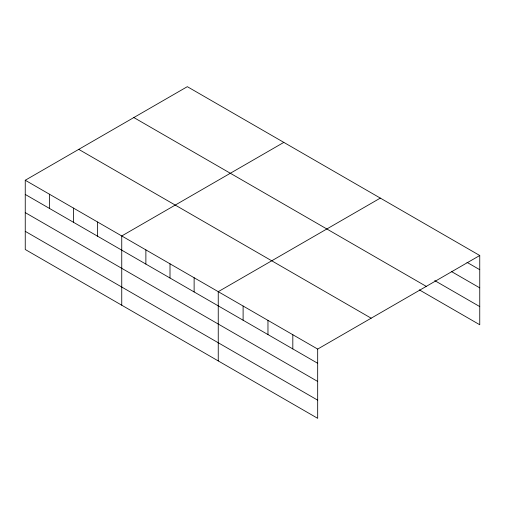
<?xml version="1.0" encoding="UTF-8"?>
<svg xmlns="http://www.w3.org/2000/svg" width="505" height="505" viewBox="0 0 505 505"><rect width="100%" height="100%" fill="white"/><g stroke="black" fill="none" stroke-linecap="round" stroke-linejoin="round"><path stroke-width="0.76" d="M25.25 180.247L317.677 349.075L317.677 418.329L25.25 249.495L25.25 180.247L187.323 86.671L479.75 255.505L479.75 324.753L419.289 289.845M283.823 142.385L121.749 235.961L121.749 305.209M380.328 198.099L218.248 291.675L218.248 360.923M317.677 349.075L479.75 255.505M466.986 262.335L479.75 269.702M451.533 271.583L479.75 287.869M434.742 280.603L479.75 306.585M133.838 117.551L426.264 286.379M78.736 149.366L371.162 318.194M25.25 194.444L317.677 363.278M25.25 212.611L317.677 381.445M25.25 231.328L317.677 400.162M292.818 334.727L292.818 348.923M267.966 320.372L267.966 334.575M243.107 306.024L243.107 320.227M194.128 277.744L194.128 291.947M170.002 263.818L170.002 278.015M145.876 249.887L145.876 264.09M97.623 222.03L97.623 236.233M73.503 208.104L73.503 222.301M49.376 194.173L49.376 208.376"/></g></svg>
